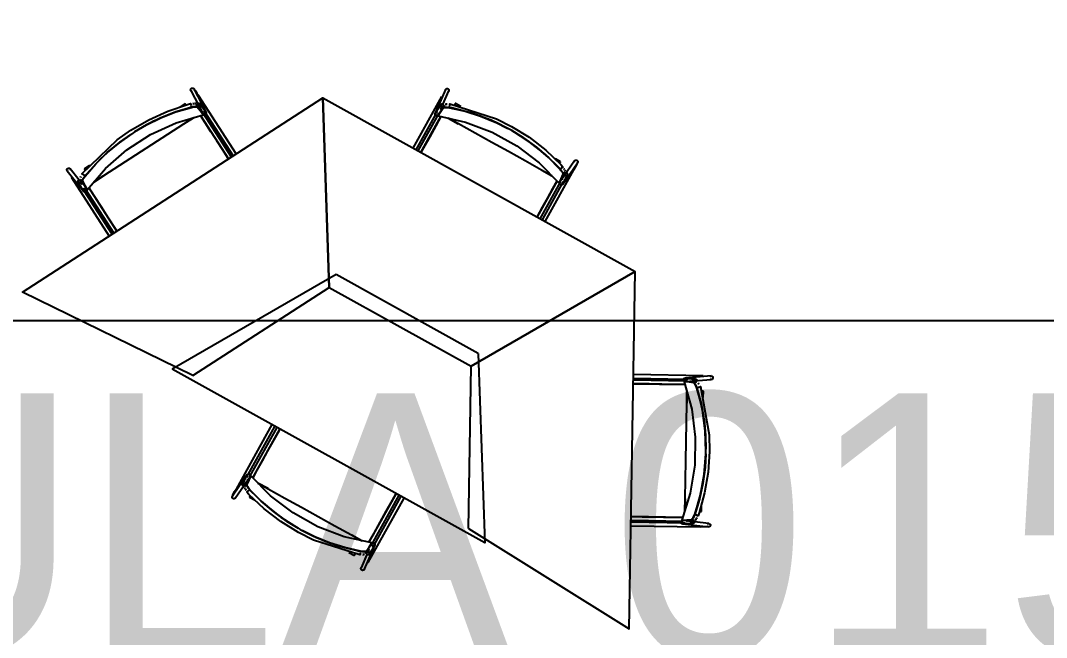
# Model space of a CAD drawing. Header units: metres. Extents: x 2.3 to 42.8, y 0.9 to 31.9.
# Drawn here: x 34.646 to 35.889, y 22.866 to 23.614 of the extents above; entities that cross this region are included whole.
import ezdxf

# ---------------------------------------------------------------- set-up
doc = ezdxf.new("R2010")
doc.units = ezdxf.units.M
for name, color, linetype in [('ARREDI', 9, 'Continuous'), ('PARETI_STRUTTURE', 7, 'Continuous'), ('PILASTRI_SETTI', 8, 'Continuous'), ('WAYFINDING_RIQUADRI', 7, 'Continuous'), ('WAYFINDING_TESTI', 7, 'Continuous')]:
    doc.layers.add(name, color=color, linetype=linetype)

msp = doc.modelspace()

# ---------------------------------------------------------------- linework, layer by layer
at = {"layer": 'ARREDI'}
for points in [[(34.8533, 23.5281), (34.8527, 23.5286), (34.8525, 23.529), (34.8524, 23.5292), (34.8522, 23.53), (34.8523, 23.5307)], [(34.8523, 23.5307), (34.8527, 23.5313), (34.8533, 23.5318), (34.854, 23.5321), (34.8547, 23.5321), (34.8554, 23.5319), (34.856, 23.5314), (34.8563, 23.531), (34.8564, 23.5308), (34.8565, 23.53), (34.8564, 23.5293)], [(35.1611, 23.5286), (35.1609, 23.5293), (35.161, 23.5301), (35.1611, 23.5303), (35.1611, 23.5303), (35.1613, 23.5307), (35.1619, 23.5312), (35.1626, 23.5315), (35.1633, 23.5316), (35.1641, 23.5313), (35.1647, 23.5309), (35.1651, 23.5303)], [(35.1651, 23.5303), (35.1652, 23.5295), (35.1652, 23.5288), (35.1651, 23.5286), (35.1651, 23.5286), (35.1648, 23.5281), (35.1643, 23.5276)], [(34.8547, 23.1837), (34.6486, 23.2849), (35.0123, 23.5201)], [(34.8467, 23.5116), (34.8462, 23.5122), (34.8459, 23.5127), (34.8456, 23.5132), (34.8455, 23.5134)], [(34.8521, 23.5133), (34.8521, 23.5133), (34.8521, 23.5133), (34.8522, 23.513)], [(34.8523, 23.5125), (34.8534, 23.5127)], [(34.8534, 23.5127), (34.8523, 23.5125)], [(34.8523, 23.5125), (34.8525, 23.5118), (34.8527, 23.5111)], [(34.8547, 23.513), (34.8558, 23.5131)], [(34.856, 23.5132), (34.8548, 23.513)], [(34.8569, 23.5133), (34.8586, 23.5132)], [(34.8587, 23.5132), (34.857, 23.5133)], [(34.8635, 23.5111), (34.8631, 23.5104), (34.8626, 23.5099), (34.8619, 23.5097), (34.8611, 23.5097), (34.8604, 23.5099), (34.8604, 23.5099), (34.8599, 23.5103), (34.8598, 23.5105), (34.8595, 23.511), (34.8594, 23.5117), (34.8595, 23.5124)], [(34.8598, 23.5131), (34.8604, 23.5136), (34.8611, 23.5139), (34.8618, 23.5139), (34.8625, 23.5137), (34.8626, 23.5136), (34.8631, 23.5132), (34.8632, 23.5131), (34.8635, 23.5126), (34.8636, 23.5118), (34.8635, 23.5111)], [(34.8609, 23.5226), (34.8603, 23.5222)], [(34.8604, 23.5116), (34.8631, 23.5082), (34.8641, 23.5069)], [(34.8616, 23.523), (34.8613, 23.5229), (34.8609, 23.5226)], [(34.8616, 23.5231), (34.8616, 23.5231)], [(35.02, 23.2906), (35.0123, 23.5201), (35.391, 23.3098)], [(35.0123, 23.5201), (35.02, 23.2906), (35.1921, 23.195)], [(35.155, 23.506), (35.1559, 23.5072), (35.1592, 23.5121)], [(35.1553, 23.51), (35.1551, 23.5107), (35.1552, 23.5114), (35.1554, 23.512), (35.1555, 23.5121), (35.156, 23.5125), (35.156, 23.5126), (35.1567, 23.5129), (35.1575, 23.5129), (35.1582, 23.5127), (35.1588, 23.5122)], [(35.1563, 23.522), (35.1563, 23.522)], [(35.1571, 23.5216), (35.1566, 23.5219), (35.1564, 23.522)], [(35.1577, 23.5213), (35.1571, 23.5216)], [(35.1608, 23.5125), (35.1616, 23.5126), (35.1629, 23.5125)], [(35.1629, 23.5125), (35.1616, 23.5126)], [(35.1661, 23.5107), (35.1662, 23.5115), (35.1663, 23.5121), (35.1664, 23.5126), (35.1664, 23.5129), (35.1664, 23.5129), (35.1664, 23.5129), (35.1664, 23.5127)], [(35.1731, 23.5134), (35.1729, 23.5132), (35.1727, 23.5128), (35.1724, 23.5122), (35.172, 23.5116)], [(34.721, 23.4191), (34.7238, 23.4139), (34.7266, 23.4087), (34.7489, 23.4346), (34.7748, 23.4571), (34.8036, 23.4757), (34.8347, 23.49), (34.8675, 23.4998), (34.8639, 23.5045), (34.8602, 23.5091), (34.8594, 23.5095), (34.8577, 23.5095), (34.8554, 23.5092), (34.8531, 23.5087)], [(34.8529, 23.5087), (34.8343, 23.5031), (34.8162, 23.496), (34.7987, 23.4875), (34.7843, 23.479)], [(34.7843, 23.479), (34.7987, 23.4875), (34.8162, 23.496), (34.8344, 23.5031), (34.8531, 23.5087)], [(34.8528, 23.5104), (34.853, 23.5098), (34.8531, 23.5093), (34.8532, 23.5091)], [(34.8531, 23.5087), (34.8556, 23.5092), (34.8578, 23.5095), (34.8595, 23.5094), (34.8603, 23.5091)], [(34.8978, 23.4466), (34.8908, 23.4575), (34.8838, 23.4683), (34.8768, 23.4792), (34.8698, 23.49), (34.8641, 23.4988)], [(34.867, 23.502), (34.8675, 23.4998)], [(34.8709, 23.5014), (34.8706, 23.5007), (34.87, 23.5002), (34.8693, 23.5), (34.8685, 23.4999), (34.8678, 23.5002), (34.8672, 23.5006)], [(34.8685, 23.5042), (34.8692, 23.5042), (34.87, 23.5039), (34.8705, 23.5035), (34.8708, 23.5031), (34.8709, 23.5028), (34.8711, 23.5021), (34.8709, 23.5014)], [(35.1485, 23.4997), (35.1483, 23.5005), (35.1484, 23.5012), (35.1485, 23.5014), (35.1485, 23.5015), (35.1487, 23.5019), (35.1493, 23.5024), (35.15, 23.5027), (35.1507, 23.5027), (35.1514, 23.5025)], [(35.1522, 23.4993), (35.1517, 23.4988), (35.151, 23.4985), (35.1502, 23.4985), (35.1495, 23.4987), (35.1489, 23.4991), (35.1485, 23.4997)], [(35.1586, 23.5082), (35.1553, 23.5033), (35.152, 23.4984), (35.1854, 23.4909), (35.2174, 23.4787), (35.2474, 23.462), (35.2747, 23.4413), (35.2987, 23.417), (35.3012, 23.4223), (35.3036, 23.4277), (35.3035, 23.4286), (35.3027, 23.4301), (35.3014, 23.432), (35.2998, 23.4339)], [(35.152, 23.4984), (35.1524, 23.5014), (35.152, 23.4984)], [(35.1593, 23.5108), (35.1593, 23.5101), (35.159, 23.5096), (35.1589, 23.5095), (35.1584, 23.509), (35.1584, 23.509), (35.1577, 23.5087), (35.157, 23.5086), (35.1563, 23.5089), (35.1557, 23.5093), (35.1553, 23.51)], [(35.1658, 23.5083), (35.1634, 23.5086), (35.1611, 23.5087), (35.1594, 23.5086), (35.1586, 23.5082)], [(35.1586, 23.5082), (35.1594, 23.5086), (35.161, 23.5087), (35.1633, 23.5086), (35.1658, 23.5083)], [(35.1657, 23.5087), (35.1657, 23.5089), (35.1658, 23.5094), (35.1659, 23.51)], [(35.1658, 23.5083), (35.1848, 23.504), (35.2034, 23.4981), (35.2212, 23.4909)], [(35.2213, 23.4909), (35.2035, 23.4981), (35.1849, 23.5039), (35.166, 23.5082)], [(34.8556, 23.4962), (34.8435, 23.4885), (34.8242, 23.476), (34.8048, 23.4634), (34.7854, 23.4509), (34.766, 23.4384), (34.7467, 23.4259), (34.7347, 23.4181)], [(34.8439, 23.4887), (34.8556, 23.4962)], [(35.1555, 23.4976), (35.1493, 23.4865), (35.1419, 23.4731), (35.1344, 23.4597), (35.1313, 23.454)], [(35.1641, 23.4957), (35.1763, 23.4889)], [(35.29, 23.4258), (35.2775, 23.4328), (35.2574, 23.4439), (35.2372, 23.4551), (35.217, 23.4663), (35.1968, 23.4776), (35.1767, 23.4887), (35.1642, 23.4957)], [(35.2364, 23.4833), (35.2218, 23.4906)], [(35.2218, 23.4906), (35.2364, 23.4833)], [(34.7796, 23.476), (34.7663, 23.4666)], [(34.7663, 23.4666), (34.7796, 23.476)], [(35.2997, 23.434), (35.286, 23.4478), (35.2713, 23.4604), (35.2555, 23.4719), (35.2413, 23.4806)], [(35.2413, 23.4806), (35.2556, 23.4719), (35.2713, 23.4604), (35.2861, 23.4477), (35.2998, 23.4339)], [(34.7658, 23.4662), (34.7511, 23.4539), (34.7372, 23.4403), (34.7244, 23.4256)], [(34.7244, 23.4255), (34.7371, 23.4402), (34.751, 23.4539), (34.7658, 23.4662)], [(35.2993, 23.4409), (35.2997, 23.4415), (35.3, 23.4421), (35.3003, 23.4425), (35.3004, 23.4427)], [(35.3034, 23.4368), (35.3032, 23.4366), (35.3028, 23.4363), (35.3023, 23.4359), (35.3018, 23.4354), (35.3012, 23.4349)], [(35.3028, 23.4363), (35.3035, 23.4355)], [(35.3034, 23.4368), (35.3034, 23.4369)], [(35.3171, 23.4428), (35.3172, 23.4435), (35.3175, 23.4439), (35.3175, 23.444), (35.3176, 23.4442), (35.3182, 23.4446), (35.3189, 23.4449)], [(35.3189, 23.4449), (35.3196, 23.4448), (35.3203, 23.4446), (35.3209, 23.4441), (35.3213, 23.4434), (35.3214, 23.4427), (35.3213, 23.4419), (35.321, 23.4415), (35.321, 23.4415), (35.3209, 23.4413), (35.3203, 23.4408), (35.3196, 23.4406)], [(34.7042, 23.4309), (34.7035, 23.4311), (34.7029, 23.4315), (34.7027, 23.4317), (34.7027, 23.4317), (34.7024, 23.4321), (34.7022, 23.4328), (34.7023, 23.4336), (34.7026, 23.4342), (34.7032, 23.4348), (34.7038, 23.4351), (34.7046, 23.4352)], [(34.7046, 23.4352), (34.7053, 23.435), (34.7059, 23.4345), (34.7061, 23.4344), (34.7061, 23.4344), (34.7063, 23.4339), (34.7065, 23.4332)], [(34.7085, 23.424), (34.708, 23.4238), (34.7078, 23.4236), (34.7077, 23.4236), (34.7077, 23.4236)], [(34.709, 23.4244), (34.7085, 23.424)], [(34.7186, 23.4238), (34.7192, 23.4249)], [(34.7192, 23.4249), (34.7186, 23.4237)], [(34.7229, 23.4264), (34.7223, 23.4268), (34.7217, 23.4273), (34.7212, 23.4277), (34.7208, 23.428), (34.7206, 23.4282), (34.7205, 23.4282), (34.7206, 23.4282), (34.7207, 23.428)], [(34.7244, 23.4255), (34.7229, 23.4235), (34.7217, 23.4215), (34.7211, 23.42), (34.721, 23.4191)], [(34.721, 23.4191), (34.721, 23.4199), (34.7217, 23.4215), (34.7228, 23.4234), (34.7243, 23.4255)], [(34.7239, 23.4256), (34.7238, 23.4257), (34.7234, 23.426), (34.7229, 23.4264)], [(34.7232, 23.4343), (34.7233, 23.4341), (34.7236, 23.4337), (34.724, 23.4331), (34.7244, 23.4325)], [(34.7347, 23.4181), (34.7464, 23.4256)], [(35.2778, 23.4325), (35.29, 23.4258)], [(35.2998, 23.4339), (35.3015, 23.4319), (35.3028, 23.4301), (35.3035, 23.4286), (35.3036, 23.4277)], [(35.3012, 23.4349), (35.3008, 23.4344), (35.3004, 23.4341), (35.3002, 23.434)], [(35.3059, 23.4287), (35.3041, 23.4248), (35.3035, 23.4233)], [(35.3069, 23.4258), (35.3061, 23.4258), (35.3054, 23.4261), (35.3048, 23.4266), (35.3045, 23.4272), (35.3043, 23.4279), (35.3045, 23.4286), (35.3045, 23.4288), (35.3049, 23.4293), (35.3054, 23.4297), (35.3061, 23.43)], [(35.3044, 23.4345), (35.3051, 23.4333)], [(35.3051, 23.4334), (35.3044, 23.4344)], [(35.3057, 23.4326), (35.3064, 23.4311)], [(35.3065, 23.4311), (35.3057, 23.4325)], [(35.3069, 23.4299), (35.3076, 23.4297), (35.3082, 23.4292), (35.3085, 23.4286), (35.3087, 23.4278), (35.3087, 23.4278), (35.3085, 23.4271), (35.3085, 23.427), (35.3081, 23.4265), (35.3076, 23.426), (35.3069, 23.4258)], [(35.3158, 23.4335), (35.3152, 23.4338)], [(35.3165, 23.4331), (35.3165, 23.4331), (35.3165, 23.4331), (35.3162, 23.4333), (35.3158, 23.4335)], [(34.7179, 23.4169), (34.7172, 23.4171), (34.7166, 23.4175), (34.7162, 23.418), (34.7161, 23.4182), (34.7159, 23.4188), (34.7159, 23.4189), (34.716, 23.4196), (34.7163, 23.4203), (34.7169, 23.4208)], [(34.7213, 23.4149), (34.7206, 23.4162), (34.7179, 23.4214)], [(34.7183, 23.4212), (34.719, 23.421), (34.7196, 23.4206), (34.72, 23.4201), (34.7201, 23.4199), (34.7203, 23.4193), (34.7203, 23.4192), (34.7202, 23.4185), (34.7198, 23.4178), (34.7193, 23.4173), (34.7186, 23.417), (34.7179, 23.4169)], [(35.2724, 23.3764), (35.2787, 23.3878), (35.2849, 23.399), (35.2912, 23.4103), (35.2963, 23.4195)], [(35.3005, 23.4184), (35.2987, 23.417)], [(35.3018, 23.4146), (35.301, 23.4147), (35.3003, 23.4149), (35.2997, 23.4154), (35.2994, 23.4161), (35.2993, 23.4168), (35.2994, 23.4176)], [(35.3025, 23.4186), (35.3031, 23.4181), (35.3035, 23.4175), (35.3036, 23.4167), (35.3034, 23.416), (35.3032, 23.4155), (35.3032, 23.4155), (35.303, 23.4153), (35.3025, 23.4149), (35.3018, 23.4146)], [(35.3028, 23.4219), (35.3024, 23.421)], [(34.7237, 23.4062), (34.723, 23.4064), (34.7224, 23.4068), (34.7222, 23.407), (34.7222, 23.407), (34.722, 23.4074), (34.7218, 23.4081), (34.7218, 23.4089), (34.7221, 23.4095), (34.7227, 23.4101)], [(34.7261, 23.4085), (34.726, 23.4078), (34.7257, 23.4071), (34.7251, 23.4066), (34.7245, 23.4062), (34.7237, 23.4062)], [(34.7266, 23.4087), (34.7241, 23.4104), (34.7266, 23.4087)], [(34.7289, 23.4113), (34.7358, 23.4006), (34.7441, 23.3878), (34.7524, 23.3749), (34.7607, 23.3621), (34.7629, 23.3588)], [(35.0286, 23.3061), (34.8298, 23.1913)], [(35.2008, 23.2105), (35.0286, 23.3061)], [(35.1888, 22.9982), (35.3837, 22.8768), (35.391, 23.3098)], [(34.8547, 23.1837), (35.02, 23.2906)], [(35.2007, 23.2105), (35.2085, 22.9811), (34.8298, 23.1913)], [(35.1888, 22.9982), (35.1922, 23.195)], [(35.4621, 23.175), (35.4562, 23.1756), (35.4504, 23.1761), (35.4594, 23.1431), (35.4637, 23.1091), (35.4631, 23.0749), (35.4577, 23.041), (35.4475, 23.0084), (35.4534, 23.0087), (35.4593, 23.0092), (35.46, 23.0097), (35.461, 23.0111), (35.462, 23.0131), (35.463, 23.0154)], [(35.4505, 23.1766), (35.4499, 23.1771), (35.4495, 23.1778), (35.4494, 23.1785), (35.4495, 23.1792), (35.4499, 23.1799)], [(35.4499, 23.1799), (35.4504, 23.1804), (35.4511, 23.1807), (35.4514, 23.1807), (35.4519, 23.1807), (35.4526, 23.1804), (35.4531, 23.18), (35.4535, 23.1793), (35.4537, 23.1786)], [(35.4504, 23.1762), (35.4532, 23.1772), (35.4504, 23.1762)], [(35.4584, 23.177), (35.4599, 23.1769), (35.4658, 23.1763)], [(35.4648, 23.1755), (35.4641, 23.1753), (35.4635, 23.1752), (35.4634, 23.1753), (35.4627, 23.1755), (35.4627, 23.1755), (35.4621, 23.176), (35.4617, 23.1766), (35.4616, 23.1773), (35.4617, 23.1781), (35.4621, 23.1787)], [(35.4621, 23.1787), (35.4626, 23.1792), (35.4633, 23.1795), (35.4639, 23.1795), (35.4641, 23.1795), (35.4647, 23.1793), (35.4647, 23.1793), (35.4653, 23.1788), (35.4657, 23.1782), (35.4658, 23.1774)], [(35.4732, 23.1826), (35.4732, 23.1831), (35.4732, 23.1834), (35.4732, 23.1835), (35.4732, 23.1835)], [(35.4732, 23.1819), (35.4732, 23.1826)], [(35.4813, 23.1824), (35.4818, 23.1828), (35.4825, 23.1831), (35.4828, 23.1832), (35.4833, 23.1831), (35.484, 23.1829), (35.4845, 23.1824), (35.4849, 23.1818), (35.4851, 23.181), (35.485, 23.1803), (35.4846, 23.1796)], [(35.4846, 23.1796), (35.484, 23.1791), (35.4834, 23.1789), (35.4831, 23.1788), (35.4826, 23.1789), (35.4819, 23.1791), (35.4813, 23.1796)], [(35.4513, 23.1727), (35.4385, 23.173), (35.4232, 23.1732), (35.4079, 23.1735), (35.3927, 23.1737), (35.3887, 23.1738)], [(35.4512, 23.0202), (35.4515, 23.0345), (35.4518, 23.0575), (35.4522, 23.0806), (35.4526, 23.1038), (35.453, 23.1268), (35.4534, 23.1498), (35.4536, 23.1642)], [(35.4536, 23.1642), (35.4534, 23.1502)], [(35.4621, 23.175), (35.4628, 23.1744), (35.4637, 23.1731), (35.4647, 23.171), (35.4655, 23.1686)], [(35.4655, 23.1686), (35.4647, 23.1709), (35.4637, 23.173), (35.4628, 23.1744), (35.4621, 23.1749)], [(35.4656, 23.1686), (35.4707, 23.1498), (35.4741, 23.1314)], [(35.4763, 23.1115), (35.4743, 23.1306), (35.4707, 23.1497), (35.4656, 23.1685)], [(35.4659, 23.1689), (35.4661, 23.169), (35.4665, 23.1691), (35.4671, 23.1693)], [(35.4671, 23.1693), (35.4678, 23.1696), (35.4685, 23.1698), (35.4692, 23.17)], [(35.4679, 23.1732), (35.4673, 23.1744)], [(35.4674, 23.1743), (35.4679, 23.1732)], [(35.4693, 23.17), (35.4696, 23.1702), (35.4699, 23.1702), (35.47, 23.1703), (35.4699, 23.1703), (35.4697, 23.1702)], [(35.4735, 23.1647), (35.4733, 23.1647), (35.4728, 23.1647), (35.4721, 23.1647), (35.4714, 23.1647)], [(35.4735, 23.1647), (35.4736, 23.1647)], [(35.4743, 23.1307), (35.4763, 23.1115)], [(34.9603, 23.1188), (34.9577, 23.1141), (34.9514, 23.1028), (34.9451, 23.0915), (34.9388, 23.0802), (34.9326, 23.0689), (34.9275, 23.0597)], [(35.4767, 23.0946), (35.4763, 23.1109)], [(35.4763, 23.1109), (35.4767, 23.0946)], [(35.463, 23.0155), (35.4687, 23.0341), (35.473, 23.0531), (35.4757, 23.0723), (35.4766, 23.089)], [(35.4766, 23.089), (35.4756, 23.0723), (35.473, 23.053), (35.4687, 23.034), (35.463, 23.0154)], [(34.9213, 23.0606), (34.9207, 23.0611), (34.9203, 23.0618), (34.9202, 23.0625), (34.9204, 23.0632), (34.9206, 23.0637), (34.9206, 23.0637), (34.9207, 23.0639), (34.9213, 23.0643), (34.922, 23.0646)], [(34.922, 23.0646), (34.9228, 23.0646), (34.9235, 23.0643), (34.924, 23.0638), (34.9244, 23.0631), (34.9245, 23.0624), (34.9244, 23.0616)], [(34.9169, 23.0493), (34.9162, 23.0495), (34.9156, 23.05), (34.9152, 23.0507), (34.9151, 23.0514), (34.9151, 23.0514), (34.9153, 23.0521), (34.9153, 23.0522), (34.9156, 23.0527), (34.9162, 23.0532), (34.9169, 23.0534)], [(34.9169, 23.0534), (34.9177, 23.0534), (34.9184, 23.0531), (34.919, 23.0527), (34.9193, 23.052), (34.9194, 23.0513), (34.9193, 23.0506), (34.9193, 23.0504), (34.9189, 23.0499), (34.9183, 23.0495), (34.9176, 23.0492)], [(34.9179, 23.0505), (34.9196, 23.0544), (34.9203, 23.0559)], [(35.0652, 22.971), (35.0685, 22.9759), (35.0718, 22.9808), (35.0384, 22.9883), (35.0064, 23.0005), (34.9764, 23.0172), (34.9491, 23.0379), (34.925, 23.0623), (34.9226, 23.0569), (34.9202, 23.0515), (34.9203, 23.0506), (34.9211, 23.0491), (34.9224, 23.0472), (34.924, 23.0453)], [(34.924, 23.0453), (34.9223, 23.0473), (34.921, 23.0492), (34.9203, 23.0506), (34.9202, 23.0515)], [(34.921, 23.0573), (34.9214, 23.0582)], [(34.9233, 23.0608), (34.925, 23.0623)], [(34.946, 23.0467), (34.9338, 23.0534)], [(34.9338, 23.0534), (34.9463, 23.0465), (34.9664, 23.0353), (34.9866, 23.0241), (35.0068, 23.0129), (35.027, 23.0017), (35.0471, 22.9905), (35.0596, 22.9835)], [(34.9049, 23.0344), (34.9041, 23.0344), (34.9034, 23.0346), (34.9029, 23.0351), (34.9025, 23.0358), (34.9024, 23.0365), (34.9025, 23.0373), (34.9028, 23.0377), (34.9028, 23.0377), (34.9029, 23.0379), (34.9035, 23.0384), (34.9042, 23.0386)], [(34.9073, 23.0461), (34.9072, 23.0461), (34.9073, 23.0461), (34.9076, 23.046), (34.908, 23.0457)], [(34.908, 23.0457), (34.9086, 23.0454)], [(34.9181, 23.0466), (34.9173, 23.0481)], [(34.9173, 23.0481), (34.9181, 23.0467)], [(34.9194, 23.0447), (34.9186, 23.0459)], [(34.9186, 23.0459), (34.9194, 23.0448)], [(34.921, 23.0429), (34.9203, 23.0437)], [(34.9203, 23.0424), (34.9203, 23.0424)], [(34.9204, 23.0424), (34.9206, 23.0426), (34.9209, 23.0429), (34.9214, 23.0433), (34.922, 23.0438), (34.9225, 23.0443)], [(34.9226, 23.0443), (34.923, 23.0448), (34.9234, 23.0451), (34.9235, 23.0452)], [(34.9825, 22.9987), (34.9682, 23.0073), (34.9525, 23.0188), (34.9377, 23.0315), (34.924, 23.0453)], [(34.9241, 23.0452), (34.9377, 23.0314), (34.9525, 23.0188), (34.9683, 23.0073), (34.9825, 22.9987)], [(35.0683, 22.9816), (35.0745, 22.9927), (35.0819, 23.0061), (35.0893, 23.0195), (35.0967, 23.0328), (35.1011, 23.0407)], [(34.9067, 23.0364), (34.9066, 23.0357), (34.9063, 23.0353), (34.9063, 23.0352), (34.9062, 23.0351), (34.9056, 23.0346), (34.9049, 23.0344)], [(34.9244, 23.0383), (34.9241, 23.0377), (34.9238, 23.0371), (34.9235, 23.0367), (34.9234, 23.0365)], [(35.4514, 23.0342), (35.4512, 23.0202)], [(35.463, 23.0154), (35.462, 23.013), (35.461, 23.011), (35.46, 23.0096), (35.4593, 23.0091)], [(35.4645, 23.0146), (35.4639, 23.0148), (35.4635, 23.015), (35.4633, 23.0151)], [(35.4673, 23.0136), (35.467, 23.0137), (35.4665, 23.0139), (35.4659, 23.0141), (35.4652, 23.0144), (35.4645, 23.0146)], [(35.4665, 23.0139), (35.4661, 23.0129)], [(35.4661, 23.0129), (35.4665, 23.0139)], [(35.4689, 23.0191), (35.4696, 23.0191), (35.4703, 23.0191), (35.4708, 23.0191), (35.4711, 23.019)], [(35.3864, 23.0128), (35.3994, 23.0126), (35.4123, 23.0123), (35.4252, 23.0121), (35.4381, 23.0119), (35.4486, 23.0117)], [(35.4469, 23.0046), (35.4466, 23.0053), (35.4465, 23.006), (35.4467, 23.0068), (35.4471, 23.0074), (35.4477, 23.0079), (35.4484, 23.0081)], [(35.4506, 23.0051), (35.4502, 23.0044), (35.4496, 23.004), (35.4489, 23.0038), (35.4484, 23.0038), (35.4484, 23.0038), (35.4481, 23.0038), (35.4475, 23.0041), (35.4469, 23.0046)], [(35.4496, 23.0075), (35.4475, 23.0084)], [(35.4538, 23.0071), (35.4528, 23.007)], [(35.4613, 23.0076), (35.457, 23.0073), (35.4554, 23.0072)], [(35.4591, 23.0054), (35.4588, 23.006), (35.4587, 23.0068), (35.4589, 23.0075), (35.4593, 23.0081), (35.4598, 23.0086), (35.4598, 23.0086), (35.4605, 23.0088), (35.4607, 23.0088), (35.4613, 23.0088), (35.4619, 23.0085), (35.4625, 23.008)], [(35.4589, 23.0073), (35.4589, 23.0073)], [(35.4628, 23.0073), (35.4629, 23.0065), (35.4628, 23.0058), (35.4624, 23.0052), (35.4618, 23.0047), (35.4617, 23.0047), (35.4611, 23.0045), (35.4609, 23.0045), (35.4604, 23.0046), (35.4597, 23.0049), (35.4591, 23.0054)], [(35.4646, 23.0096), (35.4636, 23.0082)], [(35.4636, 23.0082), (35.4646, 23.0095)], [(35.465, 23.0104), (35.4656, 23.0116)], [(35.4656, 23.0117), (35.4651, 23.0106)], [(35.4701, 23.0011), (35.4702, 23.0018)], [(35.4816, 23.0037), (35.482, 23.003), (35.4821, 23.0023), (35.4819, 23.0016), (35.4815, 23.0009), (35.4809, 23.0005), (35.4802, 23.0003), (35.4797, 23.0003), (35.4794, 23.0003), (35.4787, 23.0006), (35.4782, 23.0011)], [(35.4783, 23.0039), (35.4789, 23.0043), (35.4797, 23.0046), (35.4802, 23.0046), (35.4804, 23.0045), (35.4811, 23.0042), (35.4816, 23.0037)], [(34.9874, 22.9959), (35.002, 22.9886)], [(35.002, 22.9886), (34.9874, 22.9959)], [(35.0596, 22.9835), (35.0474, 22.9903)], [(35.4701, 23.0003), (35.4701, 23.0003), (35.4701, 23.0003), (35.4701, 23.0006), (35.4701, 23.0011)], [(35.0025, 22.9883), (35.0203, 22.9811), (35.0389, 22.9753), (35.0578, 22.971)], [(35.058, 22.9709), (35.039, 22.9753), (35.0204, 22.9811), (35.0026, 22.9883)], [(35.0718, 22.9808), (35.0713, 22.9778), (35.0718, 22.9808)], [(35.0716, 22.9799), (35.0721, 22.9804), (35.0728, 22.9807), (35.0736, 22.9808), (35.0743, 22.9805), (35.0749, 22.9801), (35.0753, 22.9795)], [(35.0753, 22.9795), (35.0755, 22.9787), (35.0754, 22.978), (35.0753, 22.9778), (35.0753, 22.9778), (35.075, 22.9773), (35.0745, 22.9768), (35.0738, 22.9765), (35.0731, 22.9765), (35.0723, 22.9767)], [(35.0507, 22.9658), (35.0508, 22.966), (35.0511, 22.9664), (35.0514, 22.967), (35.0518, 22.9676)], [(35.0577, 22.9685), (35.0576, 22.9678), (35.0575, 22.9671), (35.0574, 22.9666), (35.0573, 22.9663), (35.0573, 22.9663), (35.0573, 22.9663), (35.0574, 22.9665)], [(35.0581, 22.9705), (35.058, 22.9703), (35.058, 22.9698), (35.0578, 22.9692)], [(35.058, 22.9709), (35.0604, 22.9706), (35.0627, 22.9705), (35.0644, 22.9706), (35.0652, 22.971)], [(35.0652, 22.971), (35.0644, 22.9706), (35.0627, 22.9705), (35.0605, 22.9706), (35.058, 22.9709)], [(35.063, 22.9667), (35.0621, 22.9667), (35.0609, 22.9667)], [(35.0609, 22.9667), (35.0622, 22.9666)], [(35.0644, 22.9684), (35.0645, 22.9691), (35.0648, 22.9696), (35.0649, 22.9698), (35.0654, 22.9703), (35.0654, 22.9703), (35.0661, 22.9705), (35.0668, 22.9706), (35.0675, 22.9703), (35.0681, 22.9699), (35.0685, 22.9692)], [(35.0687, 22.9733), (35.0679, 22.9721), (35.0646, 22.9672)], [(35.0685, 22.9692), (35.0687, 22.9685), (35.0686, 22.9678), (35.0684, 22.9673), (35.0683, 22.9671), (35.0678, 22.9667), (35.0678, 22.9666), (35.0671, 22.9664), (35.0663, 22.9663), (35.0656, 22.9666), (35.065, 22.967)], [(35.0587, 22.9489), (35.0585, 22.9497), (35.0586, 22.9504), (35.0587, 22.9506), (35.0587, 22.9507), (35.059, 22.9511), (35.0595, 22.9516)], [(35.0661, 22.9579), (35.0667, 22.9576)], [(35.0667, 22.9576), (35.0671, 22.9573), (35.0674, 22.9572)], [(35.0675, 22.9572), (35.0674, 22.9572)], [(35.0627, 22.9506), (35.0629, 22.9499), (35.0628, 22.9491), (35.0627, 22.9489), (35.0627, 22.9489), (35.0624, 22.9485), (35.0619, 22.948), (35.0612, 22.9477), (35.0604, 22.9476), (35.0597, 22.9479), (35.0591, 22.9483), (35.0587, 22.9489)]]:
    msp.add_lwpolyline(points, dxfattribs=at)
msp.add_lwpolyline([(35.391, 23.3098), (35.1922, 23.195)], close=True, dxfattribs=at)
at = {"layer": 'PARETI_STRUTTURE'}
for points in [[(34.8525, 23.529), (34.867, 23.5011)], [(34.8562, 23.5313), (34.8569, 23.5302), (34.8579, 23.5288), (34.8596, 23.5261), (34.8616, 23.5231)], [(34.8708, 23.5031), (34.8563, 23.531)], [(35.1611, 23.5303), (35.1485, 23.5015)], [(35.158, 23.5123), (35.1651, 23.5286)], [(34.7796, 23.4812), (34.8015, 23.4938), (34.8245, 23.5042), (34.8485, 23.5123), (34.8521, 23.5133)], [(34.8455, 23.5134), (34.8395, 23.5095)], [(34.9074, 23.4522), (34.8616, 23.5231)], [(34.8632, 23.5131), (34.8702, 23.5036)], [(35.1563, 23.522), (35.1216, 23.4594)], [(35.1485, 23.5014), (35.149, 23.5021), (35.1491, 23.5022), (35.1492, 23.5023), (35.1493, 23.5024), (35.1493, 23.5025), (35.1494, 23.5026), (35.1495, 23.5027), (35.1495, 23.5028), (35.1496, 23.5029), (35.1497, 23.5031), (35.1498, 23.5032), (35.1498, 23.5033), (35.1499, 23.5034), (35.15, 23.5035), (35.15, 23.5036), (35.1501, 23.5037), (35.1502, 23.5038), (35.1503, 23.5039), (35.1503, 23.5041), (35.1504, 23.5042), (35.1505, 23.5043), (35.1505, 23.5044), (35.1506, 23.5045), (35.1507, 23.5046), (35.1508, 23.5047), (35.1508, 23.5048), (35.1509, 23.5049), (35.151, 23.505), (35.151, 23.5051), (35.1511, 23.5053), (35.1512, 23.5054), (35.1512, 23.5055), (35.1513, 23.5056), (35.1514, 23.5057), (35.1515, 23.5058), (35.1515, 23.5059), (35.1516, 23.506), (35.1517, 23.5061), (35.1517, 23.5063), (35.1518, 23.5064), (35.1519, 23.5065), (35.152, 23.5066), (35.152, 23.5067), (35.1521, 23.5068), (35.1522, 23.5069), (35.1522, 23.507), (35.1523, 23.5071), (35.1524, 23.5072), (35.1524, 23.5074), (35.1525, 23.5075), (35.1526, 23.5076), (35.1527, 23.5077), (35.1527, 23.5078), (35.1528, 23.5079), (35.1529, 23.508), (35.1529, 23.5081), (35.153, 23.5082), (35.1531, 23.5084), (35.1532, 23.5085), (35.1532, 23.5086), (35.1533, 23.5087), (35.1534, 23.5088), (35.1534, 23.5089), (35.1535, 23.509), (35.1536, 23.5091), (35.1537, 23.5092), (35.1537, 23.5093), (35.1538, 23.5095), (35.1539, 23.5096), (35.1539, 23.5097), (35.154, 23.5098), (35.1541, 23.5099), (35.1542, 23.51), (35.1542, 23.5101), (35.1543, 23.5102), (35.1544, 23.5103), (35.1544, 23.5105), (35.1545, 23.5106), (35.1546, 23.5107), (35.1547, 23.5108), (35.1547, 23.5109), (35.1548, 23.511), (35.1549, 23.5111), (35.1549, 23.5112), (35.155, 23.5113), (35.1551, 23.5114), (35.1551, 23.5116), (35.1552, 23.5117), (35.1553, 23.5118), (35.1554, 23.5119), (35.1554, 23.512)], [(35.1664, 23.5129), (35.2229, 23.4948), (35.241, 23.4857)], [(35.1798, 23.5098), (35.1731, 23.5135)], [(34.8532, 23.5091), (34.8292, 23.5014), (34.8063, 23.4914), (34.7844, 23.4791), (34.782, 23.4775)], [(34.8667, 23.5011), (34.8667, 23.5012), (34.8666, 23.5013), (34.8665, 23.5014), (34.8664, 23.5015), (34.8664, 23.5016), (34.8663, 23.5017), (34.8662, 23.5018), (34.8661, 23.5019), (34.866, 23.502), (34.866, 23.5021), (34.8659, 23.5022), (34.8658, 23.5023), (34.8657, 23.5024), (34.8656, 23.5025), (34.8656, 23.5026), (34.8655, 23.5027), (34.8654, 23.5028), (34.8653, 23.5029), (34.8653, 23.5031), (34.8652, 23.5032), (34.8651, 23.5033), (34.865, 23.5034), (34.8649, 23.5035), (34.8649, 23.5036), (34.8648, 23.5037), (34.8647, 23.5038), (34.8646, 23.5039), (34.8645, 23.504), (34.8645, 23.5041), (34.8644, 23.5042), (34.8643, 23.5043), (34.8642, 23.5044), (34.8642, 23.5045), (34.8641, 23.5046), (34.864, 23.5047), (34.8639, 23.5048), (34.8639, 23.505), (34.8638, 23.5051), (34.8637, 23.5052), (34.8636, 23.5053), (34.8635, 23.5054), (34.8635, 23.5055), (34.8634, 23.5056), (34.8633, 23.5057), (34.8632, 23.5058), (34.8631, 23.5059), (34.8631, 23.506), (34.863, 23.5061), (34.8629, 23.5062), (34.8628, 23.5063), (34.8628, 23.5064), (34.8627, 23.5065), (34.8626, 23.5066), (34.8625, 23.5067), (34.8624, 23.5068), (34.8624, 23.507), (34.8623, 23.5071), (34.8622, 23.5072), (34.8621, 23.5073), (34.862, 23.5074), (34.862, 23.5075), (34.8619, 23.5076), (34.8618, 23.5077), (34.8617, 23.5078), (34.8617, 23.5079), (34.8616, 23.508), (34.8615, 23.5081), (34.8614, 23.5082), (34.8614, 23.5083), (34.8613, 23.5084), (34.8612, 23.5085), (34.8611, 23.5086), (34.861, 23.5088), (34.8609, 23.5088), (34.8609, 23.509), (34.8608, 23.5091), (34.8607, 23.5092), (34.8606, 23.5093), (34.8606, 23.5094), (34.8605, 23.5095), (34.8604, 23.5096), (34.8603, 23.5097), (34.8603, 23.5098), (34.8602, 23.5099), (34.8601, 23.51), (34.86, 23.5101), (34.8599, 23.5102), (34.8599, 23.5103), (34.8598, 23.5104), (34.8598, 23.5105)], [(34.8631, 23.5082), (34.8621, 23.5098)], [(34.8641, 23.4988), (34.8981, 23.4462)], [(34.9017, 23.4485), (34.8673, 23.5017)], [(34.8681, 23.5051), (34.9038, 23.4499)], [(35.1253, 23.4573), (35.1496, 23.5009)], [(35.1524, 23.5009), (35.1275, 23.4561)], [(35.1497, 23.5011), (35.1511, 23.5037)], [(35.1525, 23.4997), (35.1529, 23.5007)], [(35.159, 23.5096), (35.1527, 23.4997)], [(35.1554, 23.5066), (35.1573, 23.5108)], [(35.1568, 23.5088), (35.1563, 23.5079)], [(35.2389, 23.4819), (35.2164, 23.493), (35.1929, 23.5017), (35.1686, 23.5081), (35.1657, 23.5087)], [(35.1313, 23.454), (35.1555, 23.4976)], [(34.7205, 23.4282), (34.7631, 23.4695), (34.7796, 23.4812)], [(34.782, 23.4775), (34.7616, 23.4629), (34.7428, 23.4462), (34.7258, 23.4278), (34.724, 23.4256)], [(35.3002, 23.434), (35.2822, 23.4515), (35.2625, 23.467), (35.2414, 23.4805), (35.2389, 23.4819)], [(35.241, 23.4857), (35.2624, 23.4724), (35.2825, 23.4569), (35.3009, 23.4396), (35.3034, 23.4368)], [(34.7296, 23.4385), (34.7232, 23.4343)], [(35.3004, 23.4428), (35.2942, 23.4462)], [(35.3175, 23.444), (35.2996, 23.418)], [(35.3032, 23.4155), (35.321, 23.4415)], [(35.3212, 23.4417), (35.3206, 23.4405), (35.3198, 23.4391), (35.3183, 23.4362), (35.3165, 23.4331)], [(34.7027, 23.4317), (34.7222, 23.407)], [(34.7171, 23.4204), (34.7061, 23.4344)], [(35.2818, 23.3705), (35.3165, 23.4331)], [(35.2995, 23.4182), (35.2996, 23.4183), (35.2996, 23.4184), (35.2997, 23.4186), (35.2997, 23.4187), (35.2998, 23.4188), (35.2999, 23.4189), (35.2999, 23.419), (35.3, 23.4191), (35.3, 23.4193), (35.3001, 23.4194), (35.3001, 23.4195), (35.3002, 23.4196), (35.3003, 23.4197), (35.3003, 23.4199), (35.3004, 23.42), (35.3004, 23.4201), (35.3005, 23.4202), (35.3005, 23.4203), (35.3006, 23.4204), (35.3006, 23.4206), (35.3007, 23.4207), (35.3008, 23.4208), (35.3008, 23.4209), (35.3009, 23.421), (35.3009, 23.4212), (35.301, 23.4213), (35.301, 23.4214), (35.3011, 23.4215), (35.3011, 23.4216), (35.3012, 23.4218), (35.3013, 23.4219), (35.3013, 23.422), (35.3014, 23.4221), (35.3014, 23.4222), (35.3015, 23.4224), (35.3015, 23.4225), (35.3016, 23.4226), (35.3017, 23.4227), (35.3017, 23.4228), (35.3018, 23.4229), (35.3018, 23.4231), (35.3019, 23.4232), (35.3019, 23.4233), (35.302, 23.4234), (35.302, 23.4235), (35.3021, 23.4237), (35.3022, 23.4238), (35.3022, 23.4239), (35.3023, 23.424), (35.3023, 23.4241), (35.3024, 23.4242), (35.3024, 23.4244), (35.3025, 23.4245), (35.3025, 23.4246), (35.3026, 23.4247), (35.3027, 23.4248), (35.3027, 23.425), (35.3028, 23.4251), (35.3028, 23.4252), (35.3029, 23.4253), (35.303, 23.4254), (35.303, 23.4255), (35.3031, 23.4257), (35.3031, 23.4258), (35.3032, 23.4259), (35.3032, 23.426), (35.3033, 23.4261), (35.3033, 23.4263), (35.3034, 23.4264), (35.3035, 23.4265), (35.3035, 23.4266), (35.3036, 23.4267), (35.3036, 23.4269), (35.3037, 23.427), (35.3037, 23.4271), (35.3038, 23.4272), (35.3038, 23.4273), (35.3039, 23.4274), (35.304, 23.4276), (35.304, 23.4277), (35.3041, 23.4278), (35.3041, 23.4279), (35.3042, 23.428), (35.3042, 23.4282), (35.3043, 23.4283), (35.3044, 23.4284), (35.3044, 23.4285), (35.3045, 23.4286), (35.3045, 23.4288), (35.3045, 23.4288)], [(35.3085, 23.427), (35.3034, 23.4163)], [(35.3042, 23.4248), (35.3051, 23.4265)], [(34.7077, 23.4236), (34.7535, 23.3527)], [(34.7222, 23.407), (34.7219, 23.4077), (34.7219, 23.4079), (34.7218, 23.408), (34.7217, 23.4081), (34.7217, 23.4082), (34.7216, 23.4083), (34.7216, 23.4084), (34.7215, 23.4085), (34.7214, 23.4087), (34.7214, 23.4088), (34.7213, 23.4089), (34.7212, 23.409), (34.7212, 23.4091), (34.7211, 23.4092), (34.721, 23.4094), (34.721, 23.4095), (34.7209, 23.4096), (34.7208, 23.4097), (34.7208, 23.4098), (34.7207, 23.4099), (34.7206, 23.41), (34.7206, 23.4102), (34.7205, 23.4103), (34.7205, 23.4104), (34.7204, 23.4105), (34.7203, 23.4106), (34.7203, 23.4107), (34.7202, 23.4108), (34.7201, 23.4109), (34.7201, 23.4111), (34.72, 23.4112), (34.72, 23.4113), (34.7199, 23.4114), (34.7198, 23.4115), (34.7198, 23.4116), (34.7197, 23.4118), (34.7196, 23.4119), (34.7196, 23.412), (34.7195, 23.4121), (34.7194, 23.4122), (34.7194, 23.4123), (34.7193, 23.4124), (34.7192, 23.4126), (34.7192, 23.4127), (34.7191, 23.4128), (34.7191, 23.4129), (34.719, 23.413), (34.7189, 23.4131), (34.7189, 23.4132), (34.7188, 23.4134), (34.7187, 23.4135), (34.7187, 23.4136), (34.7186, 23.4137), (34.7185, 23.4138), (34.7185, 23.4139), (34.7184, 23.414), (34.7183, 23.4142), (34.7183, 23.4143), (34.7182, 23.4144), (34.7182, 23.4145), (34.7181, 23.4146), (34.718, 23.4147), (34.718, 23.4149), (34.7179, 23.415), (34.7178, 23.4151), (34.7178, 23.4152), (34.7177, 23.4153), (34.7176, 23.4154), (34.7176, 23.4155), (34.7175, 23.4156), (34.7175, 23.4158), (34.7174, 23.4159), (34.7173, 23.416), (34.7173, 23.4161), (34.7172, 23.4162), (34.7171, 23.4163), (34.7171, 23.4164), (34.717, 23.4166), (34.7169, 23.4167), (34.7169, 23.4168), (34.7168, 23.4169), (34.7167, 23.417), (34.7167, 23.4171), (34.7166, 23.4173), (34.7166, 23.4174), (34.7165, 23.4175), (34.7164, 23.4176), (34.7164, 23.4177), (34.7163, 23.4178), (34.7162, 23.4179), (34.7162, 23.418)], [(34.721, 23.4155), (34.7181, 23.4192)], [(34.7196, 23.4177), (34.7206, 23.4161)], [(34.72, 23.4201), (34.7257, 23.4099)], [(35.2962, 23.4195), (35.272, 23.3759)], [(35.2758, 23.3738), (35.3004, 23.418)], [(35.3037, 23.419), (35.278, 23.3726)], [(34.723, 23.4079), (34.7214, 23.4103)], [(34.7572, 23.3551), (34.7232, 23.4077)], [(34.7245, 23.4101), (34.7592, 23.3564)], [(34.7256, 23.4097), (34.7249, 23.4105)], [(34.7629, 23.3588), (34.7289, 23.4114)], [(35.3888, 23.1806), (35.4514, 23.1795)], [(35.4527, 23.177), (35.3888, 23.1781)], [(35.4732, 23.1835), (35.3889, 23.1849)], [(35.4828, 23.1832), (35.4514, 23.1807)], [(35.4514, 23.1807), (35.4522, 23.1805), (35.4523, 23.1805), (35.4524, 23.1805), (35.4526, 23.1805), (35.4527, 23.1805), (35.4528, 23.1805), (35.453, 23.1804), (35.4531, 23.1804), (35.4532, 23.1804), (35.4534, 23.1804), (35.4535, 23.1804), (35.4536, 23.1804), (35.4537, 23.1804), (35.4539, 23.1804), (35.454, 23.1804), (35.4541, 23.1803), (35.4543, 23.1803), (35.4544, 23.1803), (35.4545, 23.1803), (35.4547, 23.1803), (35.4548, 23.1803), (35.4549, 23.1803), (35.4551, 23.1803), (35.4552, 23.1803), (35.4553, 23.1802), (35.4554, 23.1802), (35.4556, 23.1802), (35.4557, 23.1802), (35.4558, 23.1802), (35.456, 23.1802), (35.4561, 23.1802), (35.4562, 23.1802), (35.4564, 23.1802), (35.4565, 23.1801), (35.4566, 23.1801), (35.4568, 23.1801), (35.4569, 23.1801), (35.457, 23.1801), (35.4571, 23.1801), (35.4573, 23.1801), (35.4574, 23.1801), (35.4575, 23.1801), (35.4577, 23.18), (35.4578, 23.18), (35.4579, 23.18), (35.4581, 23.18), (35.4582, 23.18), (35.4583, 23.18), (35.4584, 23.18), (35.4586, 23.18), (35.4587, 23.18), (35.4588, 23.18), (35.459, 23.18), (35.4591, 23.1799), (35.4592, 23.1799), (35.4594, 23.1799), (35.4595, 23.1799), (35.4596, 23.1799), (35.4598, 23.1799), (35.4599, 23.1799), (35.46, 23.1799), (35.4602, 23.1799), (35.4603, 23.1798), (35.4604, 23.1798), (35.4605, 23.1798), (35.4607, 23.1798), (35.4608, 23.1798), (35.4609, 23.1798), (35.4611, 23.1798), (35.4612, 23.1798), (35.4613, 23.1798), (35.4615, 23.1797), (35.4616, 23.1797), (35.4617, 23.1797), (35.4619, 23.1797), (35.462, 23.1797), (35.4621, 23.1797), (35.4622, 23.1797), (35.4624, 23.1797), (35.4625, 23.1797), (35.4626, 23.1796), (35.4628, 23.1796), (35.4629, 23.1796), (35.463, 23.1796), (35.4632, 23.1796), (35.4633, 23.1796), (35.4634, 23.1796), (35.4635, 23.1796), (35.4637, 23.1796), (35.4638, 23.1795), (35.4639, 23.1795)], [(35.4517, 23.1795), (35.4546, 23.1795)], [(35.4517, 23.1764), (35.4831, 23.1788)], [(35.4635, 23.1752), (35.4518, 23.1762)], [(35.4618, 23.1769), (35.4599, 23.1769)], [(35.3887, 23.1738), (35.4513, 23.1727)], [(35.4767, 23.0918), (35.4758, 23.1168), (35.4725, 23.1417), (35.4667, 23.1661), (35.4658, 23.1689)], [(35.4699, 23.1703), (35.4805, 23.1119), (35.481, 23.0917)], [(35.4734, 23.157), (35.4736, 23.1647)], [(34.9506, 23.1242), (34.9072, 23.0461)], [(34.92, 23.0603), (34.9544, 23.1221)], [(34.9565, 23.1209), (34.9234, 23.0612)], [(34.9275, 23.0597), (34.9604, 23.1188)], [(35.4632, 23.0151), (35.4702, 23.0392), (35.4746, 23.0639), (35.4766, 23.0889), (35.4767, 23.0918)], [(35.481, 23.0917), (35.4793, 23.0665), (35.4751, 23.0415), (35.4685, 23.0172), (35.4673, 23.0136)], [(34.9206, 23.0637), (34.9028, 23.0377)], [(34.9063, 23.0353), (34.9242, 23.0612)], [(34.9153, 23.0522), (34.9203, 23.0629)], [(34.9196, 23.0544), (34.9187, 23.0528)], [(34.9243, 23.061), (34.9242, 23.0609), (34.9242, 23.0608), (34.9241, 23.0606), (34.924, 23.0605), (34.924, 23.0604), (34.9239, 23.0603), (34.9239, 23.0602), (34.9238, 23.0601), (34.9238, 23.0599), (34.9237, 23.0598), (34.9237, 23.0597), (34.9236, 23.0596), (34.9235, 23.0595), (34.9235, 23.0593), (34.9234, 23.0592), (34.9234, 23.0591), (34.9233, 23.059), (34.9232, 23.0589), (34.9232, 23.0588), (34.9231, 23.0586), (34.9231, 23.0585), (34.923, 23.0584), (34.923, 23.0583), (34.9229, 23.0582), (34.9229, 23.0581), (34.9228, 23.0579), (34.9227, 23.0578), (34.9227, 23.0577), (34.9226, 23.0576), (34.9226, 23.0575), (34.9225, 23.0573), (34.9225, 23.0572), (34.9224, 23.0571), (34.9224, 23.057), (34.9223, 23.0569), (34.9222, 23.0567), (34.9222, 23.0566), (34.9221, 23.0565), (34.9221, 23.0564), (34.922, 23.0563), (34.922, 23.0561), (34.9219, 23.056), (34.9218, 23.0559), (34.9218, 23.0558), (34.9217, 23.0557), (34.9217, 23.0556), (34.9216, 23.0554), (34.9216, 23.0553), (34.9215, 23.0552), (34.9215, 23.0551), (34.9214, 23.055), (34.9213, 23.0548), (34.9213, 23.0547), (34.9212, 23.0546), (34.9212, 23.0545), (34.9211, 23.0544), (34.9211, 23.0542), (34.921, 23.0541), (34.921, 23.054), (34.9209, 23.0539), (34.9208, 23.0538), (34.9208, 23.0537), (34.9207, 23.0535), (34.9207, 23.0534), (34.9206, 23.0533), (34.9206, 23.0532), (34.9205, 23.0531), (34.9204, 23.053), (34.9204, 23.0528), (34.9203, 23.0527), (34.9203, 23.0526), (34.9202, 23.0525), (34.9202, 23.0524), (34.9201, 23.0522), (34.9201, 23.0521), (34.92, 23.052), (34.9199, 23.0519), (34.9199, 23.0518), (34.9198, 23.0516), (34.9198, 23.0515), (34.9197, 23.0514), (34.9197, 23.0513), (34.9196, 23.0512), (34.9196, 23.0511), (34.9195, 23.0509), (34.9194, 23.0508), (34.9194, 23.0507), (34.9193, 23.0506), (34.9193, 23.0505), (34.9192, 23.0504)], [(34.9026, 23.0375), (34.9032, 23.0387), (34.9039, 23.0401), (34.9055, 23.043), (34.9072, 23.0461)], [(34.9828, 22.9935), (34.9613, 23.0068), (34.9413, 23.0223), (34.9229, 23.0396), (34.9203, 23.0424)], [(34.9236, 23.0452), (34.9416, 23.0278), (34.9613, 23.0122), (34.9824, 22.9987), (34.9849, 22.9973)], [(35.1011, 23.0407), (35.0683, 22.9816)], [(35.0714, 22.9783), (35.1049, 23.0386)], [(34.9234, 23.0364), (34.9296, 23.033)], [(35.0675, 22.9572), (35.1108, 23.0353)], [(35.107, 23.0374), (35.0742, 22.9783)], [(35.4711, 23.0191), (35.4712, 23.0262)], [(35.3858, 23.0017), (35.4701, 23.0003)], [(35.3859, 23.0085), (35.4492, 23.0074)], [(35.4516, 23.0049), (35.3859, 23.006)], [(35.4486, 23.0118), (35.386, 23.0128)], [(35.4484, 23.0038), (35.4797, 23.0003)], [(35.4802, 23.0046), (35.4489, 23.0081)], [(35.449, 23.0083), (35.4491, 23.0083), (35.4493, 23.0083), (35.4494, 23.0083), (35.4495, 23.0083), (35.4496, 23.0083), (35.4498, 23.0083), (35.4499, 23.0083), (35.45, 23.0083), (35.4502, 23.0083), (35.4503, 23.0083), (35.4504, 23.0083), (35.4506, 23.0083), (35.4507, 23.0083), (35.4508, 23.0083), (35.4509, 23.0084), (35.4511, 23.0084), (35.4512, 23.0084), (35.4514, 23.0084), (35.4515, 23.0084), (35.4516, 23.0084), (35.4517, 23.0084), (35.4519, 23.0084), (35.452, 23.0084), (35.4521, 23.0084), (35.4523, 23.0084), (35.4524, 23.0084), (35.4525, 23.0084), (35.4527, 23.0084), (35.4528, 23.0084), (35.4529, 23.0085), (35.453, 23.0085), (35.4532, 23.0085), (35.4533, 23.0085), (35.4534, 23.0085), (35.4536, 23.0085), (35.4537, 23.0085), (35.4538, 23.0085), (35.454, 23.0085), (35.4541, 23.0085), (35.4542, 23.0085), (35.4544, 23.0085), (35.4545, 23.0085), (35.4546, 23.0085), (35.4548, 23.0085), (35.4549, 23.0085), (35.455, 23.0086), (35.4551, 23.0086), (35.4553, 23.0086), (35.4554, 23.0086), (35.4555, 23.0086), (35.4557, 23.0086), (35.4558, 23.0086), (35.4559, 23.0086), (35.4561, 23.0086), (35.4562, 23.0086), (35.4563, 23.0086), (35.4565, 23.0086), (35.4566, 23.0086), (35.4567, 23.0086), (35.4569, 23.0086), (35.457, 23.0086), (35.4571, 23.0087), (35.4572, 23.0087), (35.4574, 23.0087), (35.4575, 23.0087), (35.4576, 23.0087), (35.4578, 23.0087), (35.4579, 23.0087), (35.458, 23.0087), (35.4582, 23.0087), (35.4583, 23.0087), (35.4584, 23.0087), (35.4586, 23.0087), (35.4587, 23.0087), (35.4588, 23.0087), (35.4589, 23.0087), (35.4591, 23.0087), (35.4592, 23.0087), (35.4593, 23.0088), (35.4595, 23.0088), (35.4596, 23.0088), (35.4597, 23.0088), (35.4599, 23.0088), (35.46, 23.0088), (35.4601, 23.0088), (35.4603, 23.0088), (35.4604, 23.0088), (35.4605, 23.0088), (35.4607, 23.0088), (35.4607, 23.0088)], [(35.4609, 23.0045), (35.4492, 23.0039)], [(35.457, 23.0073), (35.4589, 23.0073)], [(35.0573, 22.9663), (35.0009, 22.9844), (34.9828, 22.9935)], [(34.9849, 22.9973), (35.0074, 22.9862), (35.0309, 22.9775), (35.0552, 22.9711), (35.0581, 22.9706)], [(35.4799, 23.0002), (35.4786, 23.0002), (35.477, 23.0002), (35.4737, 23.0002), (35.4701, 23.0003)], [(35.0627, 22.9489), (35.0753, 22.9778)], [(35.0648, 22.9696), (35.0711, 22.9795)], [(35.0753, 22.9778), (35.0747, 22.9771), (35.0747, 22.977), (35.0746, 22.9769), (35.0745, 22.9768), (35.0745, 22.9767), (35.0744, 22.9766), (35.0743, 22.9765), (35.0742, 22.9764), (35.0742, 22.9763), (35.0741, 22.9762), (35.074, 22.976), (35.074, 22.9759), (35.0739, 22.9758), (35.0738, 22.9757), (35.0737, 22.9756), (35.0737, 22.9755), (35.0736, 22.9754), (35.0735, 22.9753), (35.0735, 22.9752), (35.0734, 22.975), (35.0733, 22.9749), (35.0733, 22.9748), (35.0732, 22.9747), (35.0731, 22.9746), (35.073, 22.9745), (35.073, 22.9744), (35.0729, 22.9743), (35.0728, 22.9742), (35.0728, 22.9741), (35.0727, 22.9739), (35.0726, 22.9738), (35.0725, 22.9737), (35.0725, 22.9736), (35.0724, 22.9735), (35.0723, 22.9734), (35.0723, 22.9733), (35.0722, 22.9732), (35.0721, 22.9731), (35.072, 22.9729), (35.072, 22.9728), (35.0719, 22.9727), (35.0718, 22.9726), (35.0718, 22.9725), (35.0717, 22.9724), (35.0716, 22.9723), (35.0715, 22.9722), (35.0715, 22.9721), (35.0714, 22.972), (35.0713, 22.9719), (35.0713, 22.9717), (35.0712, 22.9716), (35.0711, 22.9715), (35.071, 22.9714), (35.071, 22.9713), (35.0709, 22.9712), (35.0708, 22.9711), (35.0708, 22.971), (35.0707, 22.9709), (35.0706, 22.9707), (35.0706, 22.9706), (35.0705, 22.9705), (35.0704, 22.9704), (35.0703, 22.9703), (35.0703, 22.9702), (35.0702, 22.9701), (35.0701, 22.97), (35.0701, 22.9699), (35.07, 22.9698), (35.0699, 22.9696), (35.0698, 22.9695), (35.0698, 22.9694), (35.0697, 22.9693), (35.0696, 22.9692), (35.0696, 22.9691), (35.0695, 22.969), (35.0694, 22.9689), (35.0694, 22.9688), (35.0693, 22.9687), (35.0692, 22.9685), (35.0691, 22.9684), (35.0691, 22.9683), (35.069, 22.9682), (35.0689, 22.9681), (35.0689, 22.968), (35.0688, 22.9679), (35.0687, 22.9678), (35.0686, 22.9677), (35.0686, 22.9675), (35.0685, 22.9674), (35.0684, 22.9673), (35.0684, 22.9673)], [(35.0713, 22.9795), (35.0709, 22.9785)], [(35.0741, 22.9781), (35.0727, 22.9755)], [(35.044, 22.9694), (35.0507, 22.9657)], [(35.0658, 22.9669), (35.0587, 22.9506)], [(35.0683, 22.9727), (35.0665, 22.9684)], [(35.067, 22.9704), (35.0675, 22.9713)]]:
    msp.add_lwpolyline(points, dxfattribs=at)
at = {"layer": 'PILASTRI_SETTI'}
for points in [[(33.6227, 22.9672), (34.7055, 24.9173), (33.5969, 22.9815), (34.6796, 24.9316)], [(33.6778, 22.9366), (34.73, 24.8316), (33.6227, 22.9672), (34.6749, 24.8622)]]:
    msp.add_solid(points, dxfattribs=at)
at = {"layer": 'WAYFINDING_RIQUADRI'}
msp.add_lwpolyline([(34.3, 22.75), (35.9, 22.75), (35.9, 23.25), (34.3, 23.25)], close=True, dxfattribs=at)

# ---------------------------------------------------------------- texts
at = {"layer": 'WAYFINDING_TESTI', "insert": (35.1, 23), "char_height": 0.32, "attachment_point": 5}
msp.add_mtext('AULA 015', dxfattribs=at)

doc.saveas('drawing.dxf')
